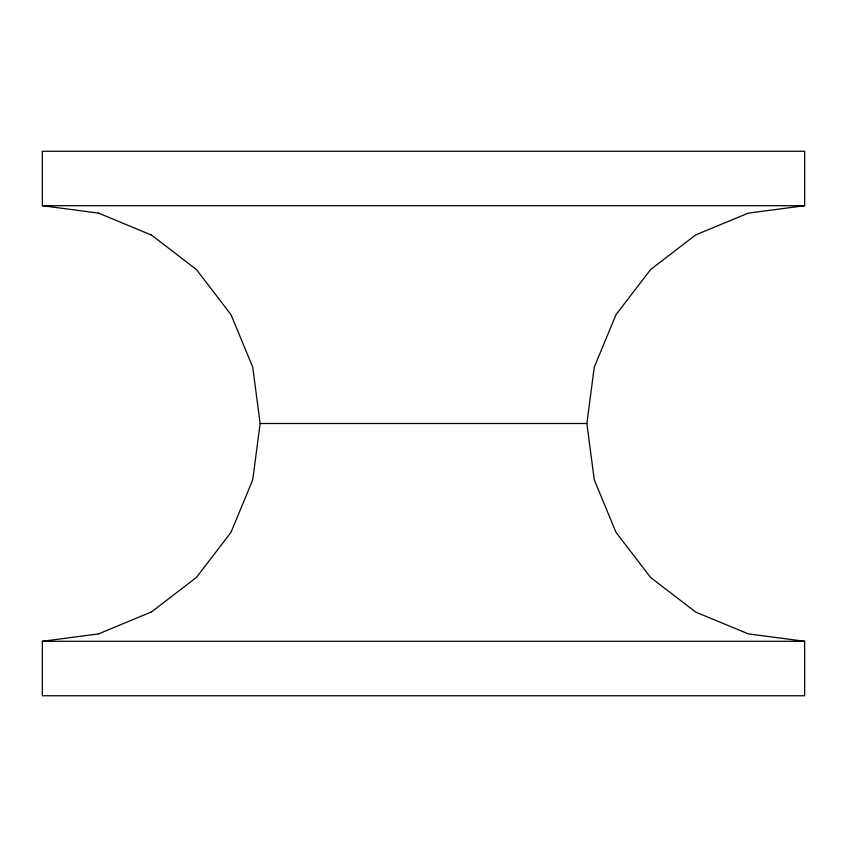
<?xml version="1.0" encoding="UTF-8"?>
<svg xmlns="http://www.w3.org/2000/svg" width="847" height="847" viewBox="0 0 847 847"><rect width="100%" height="100%" fill="white"/><g stroke="black" fill="none" stroke-linecap="round" stroke-linejoin="round"><path stroke-width="1.27" d="M151.253 234.884L196.356 269.494L230.966 314.597L252.724 367.132L260.145 423.5L252.724 479.868L230.966 532.403L196.356 577.506L151.253 612.116M98.718 633.874L42.35 641.295L42.35 695.747L804.65 695.747L804.65 641.295L748.282 633.874L695.747 612.116L650.644 577.506L616.034 532.403L594.276 479.868L586.855 423.5L594.276 367.132L616.034 314.597L650.644 269.494L695.747 234.884L748.282 213.126L804.65 205.705L804.65 151.253L42.35 151.253L42.35 205.705L98.718 213.126M98.58 633.874L150.988 612.116M42.35 205.705L804.65 205.705M260.145 423.5L586.855 423.5M42.35 641.295L804.65 641.295M98.58 213.126L150.988 234.884"/></g></svg>
